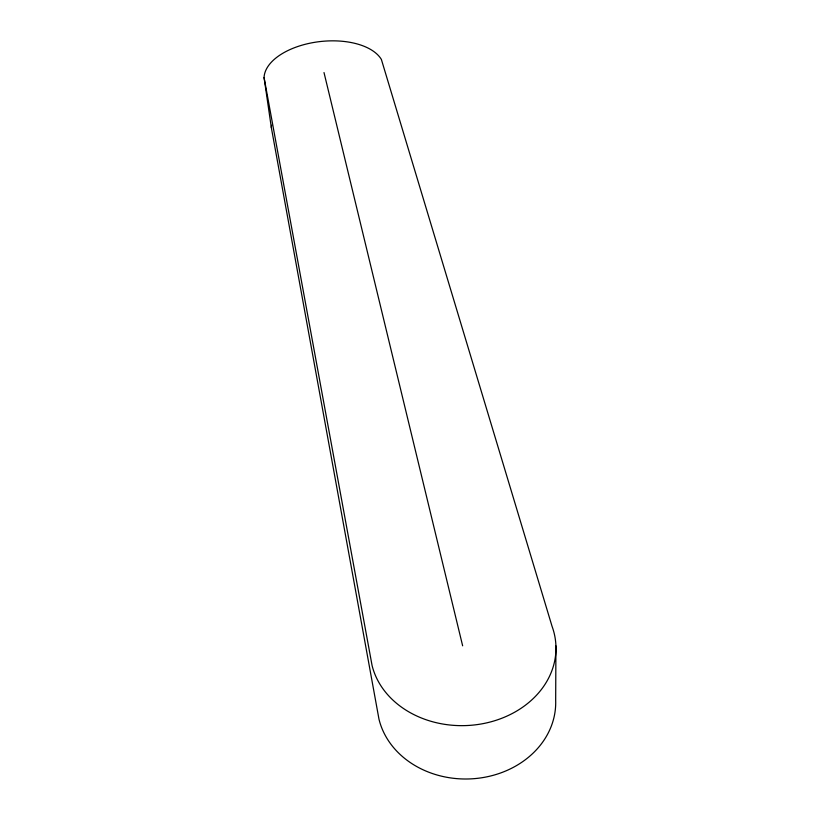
<?xml version="1.0" encoding="UTF-8"?>
<svg xmlns="http://www.w3.org/2000/svg" width="820" height="820" viewBox="0 0 820 820"><rect width="100%" height="100%" fill="white"/><g stroke="black" fill="none" stroke-linecap="round" stroke-linejoin="round"><path stroke-width="1.23" d="M555.929 645.924L555.673 700.331A89.298 75.748 -1.5 0 1 476.861 778.405A89.298 75.748 -1.5 0 1 378.994 719.253L271.348 127.684L264.071 77.572A60.26 32.195 -6.3 0 1 315.68 42.158A60.26 32.195 -6.3 0 1 381.382 59.45L552.055 626.326A92.896 76.342 -2 0 1 485.727 723.086A92.896 76.342 -2 0 1 372.085 665.563L264.071 77.572M324.002 72.56L462.644 645.822M271.348 127.684A58.722 32.841 -6.3 0 1 271.584 125.214"/></g></svg>
